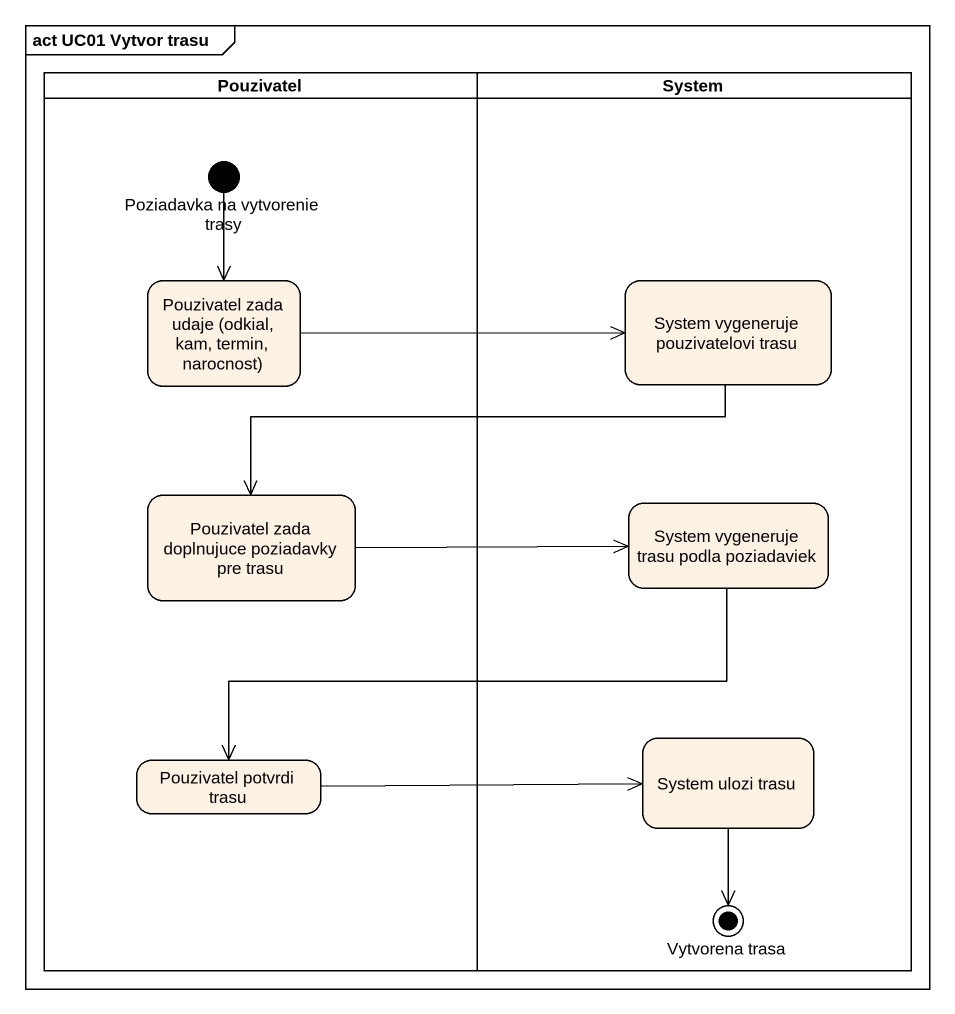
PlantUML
@startuml
mainframe act UC01 Vytvor trasu
hide empty description
state Pouzivatel <<partition>> {
  state "Poziadavka na vytvorenie trasy" as Poziadavka_na_vytvorenie <<start>>
  state "Pouzivatel zada udaje (odkial, kam, termin, narocnost)" as Pouzivatel_zada_udaje
  state "Pouzivatel zada doplnujuce poziadavky pre trasu" as Pouzivatel_zada_doplnujuce
  state "Pouzivatel potvrdi trasu" as Pouzivatel_potvrdi_trasu
}
state System <<partition>> {
  state "System vygeneruje pouzivatelovi trasu" as System_vygeneruje
  state "System vygeneruje trasu podla poziadaviek" as System_vygeneruje_trasu
  state "System ulozi trasu" as System_ulozi_trasu
  state "Vytvorena trasa" as Vytvorena_trasa <<end>>
}
Poziadavka_na_vytvorenie --> Pouzivatel_zada_udaje
Pouzivatel_zada_udaje -right-> System_vygeneruje
System_vygeneruje -left-> Pouzivatel_zada_doplnujuce
Pouzivatel_zada_doplnujuce -right-> System_vygeneruje_trasu
System_vygeneruje_trasu -left-> Pouzivatel_potvrdi_trasu
Pouzivatel_potvrdi_trasu -right-> System_ulozi_trasu
System_ulozi_trasu --> Vytvorena_trasa
@enduml
